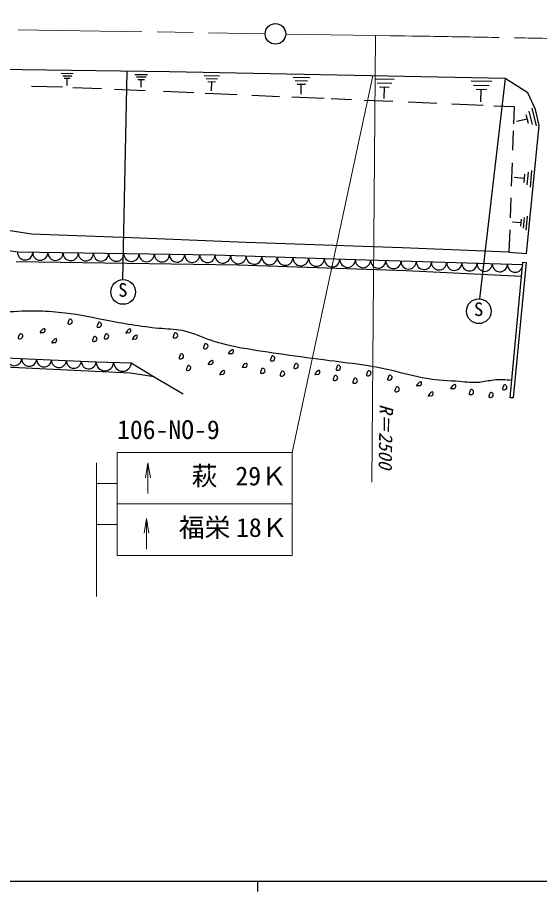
# Model space of a CAD drawing. Units: millimetres, scale not verified. Extents: x 40000 to 680000, y 20000 to 380000.
# Drawn here: x 344685 to 395395, y 204000 to 288885 of the extents above; entities that cross this region are included whole.
import ezdxf
from ezdxf.enums import TextEntityAlignment as Align

# ---------------------------------------------------------------- set-up
doc = ezdxf.new("R2010")
doc.units = ezdxf.units.MM
doc.header["$LTSCALE"] = 1000
doc.linetypes.add('CHAIN', pattern=[18.5, 12, -1.5, 3.5, -1.5])
for name, color, linetype, lineweight in [('M-BGD', 7, 'Continuous', 25), ('M-BMK', 2, 'CHAIN', 13), ('M-BMK-SRVR', 3, 'Continuous', 25), ('M-STR-HTXT', 7, 'Continuous', 13), ('M-STR-STRC', 7, 'Continuous', 25), ('M-TTL-BAND', 7, 'Continuous', 25), ('M-TTL-TXT', 7, 'Continuous', 13)]:
    doc.layers.add(name, color=color, linetype=linetype, lineweight=lineweight)
doc.styles.add('ＭＳ ゴシック', font='')
doc.styles.get('ＭＳ ゴシック').set_extended_font_data('MS Gothic')

# ---------------------------------------------------------------- blocks, each defined once
blk = doc.blocks.new('open_arrow')
at = {"color": 0, "linetype": 'Continuous', "lineweight": -2}
blk.add_lwpolyline([(7.5, 1.25), (0, 0), (7.5, -1.25)], dxfattribs=at)

msp = doc.modelspace()

# ---------------------------------------------------------------- linework, layer by layer
at = {"layer": 'M-BGD'}
for p, q in [((359444, 283619), (319981, 284128)), ((392064, 282958), (359444, 283619)), ((348940, 283462), (350090, 283442)), ((349080, 283232), (349950, 283212)), ((349220, 282992), (349800, 282982)), ((349500, 282292), (349510, 282992)), ((356090, 283362), (357320, 283352)), ((356240, 283122), (357170, 283112)), ((356390, 282872), (357010, 282862)), ((356690, 282122), (356700, 282872)), ((362830, 283252), (364310, 283222)), ((363010, 282952), (364120, 282932)), ((371460, 283082), (373070, 283042)), ((371660, 282752), (372860, 282732)), ((379400, 282922), (381290, 282882)), ((388750, 282732), (390750, 282692)), ((394268, 281562), (392064, 282958)), ((346038, 282228), (349061, 282144)), ((350058, 282101), (352850, 281979)), ((354109, 281925), (357080, 281795)), ((363190, 282652), (363930, 282642)), ((363540, 281762), (363560, 282652)), ((371850, 282422), (372650, 282412)), ((372230, 281452), (372250, 282422)), ((379630, 282542), (381050, 282512)), ((379860, 282152), (380800, 282132)), ((380310, 281012), (380330, 282142)), ((388990, 282322), (390500, 282292)), ((389230, 281912), (390240, 281892)), ((389710, 280702), (389740, 281902)), ((358876, 281717), (361830, 281588)), ((362932, 281540), (366033, 281405)), ((367435, 281344), (370140, 281226)), ((371341, 281174), (374466, 281038)), ((375151, 281008), (377146, 280921)), ((395003, 279946), (394268, 281562)), ((378375, 280867), (381149, 280745)), ((382629, 280681), (385429, 280558)), ((386885, 280494), (389906, 280362)), ((390961, 280316), (392935, 280229)), ((392935, 280229), (392875, 278562)), ((394080, 279472), (394290, 278622)), ((394370, 279772), (394680, 278492)), ((394660, 280062), (395070, 278362)), ((395370, 278403), (395003, 279946)), ((393160, 278802), (394190, 279052)), ((392850, 277873), (392781, 275984)), ((394129, 265949), (395370, 278403)), ((392738, 274781), (392656, 272511)), ((392940, 273372), (393910, 273282)), ((393950, 273682), (393870, 272872)), ((394290, 273852), (394170, 272642)), ((394630, 274022), (394470, 272402)), ((392614, 271363), (392544, 269418)), ((346035, 267841), (337349, 269236)), ((393610, 269312), (393540, 268632)), ((393900, 269462), (393800, 268432)), ((394190, 269602), (394060, 268232)), ((392502, 268263), (392424, 266101)), ((392760, 269052), (393580, 268972)), ((356623, 267460), (346035, 267841)), ((366894, 267016), (356623, 267460)), ((344685, 266081), (336903, 267279)), ((382046, 266509), (366894, 267016)), ((363873, 265809), (344685, 266081)), ((377514, 265347), (363873, 265809)), ((392424, 266101), (382046, 266509)), ((392424, 266101), (394129, 265949)), ((366078, 264816), (344569, 265140)), ((393761, 264856), (377514, 265347)), ((392551, 251959), (393785, 265108)), ((394084, 265080), (392850, 251931)), ((393785, 265108), (394084, 265080)), ((382444, 264290), (366078, 264816)), ((393655, 263721), (382444, 264290)), ((337864, 256068), (352329, 255452)), ((355633, 254356), (340731, 255041)), ((352329, 255452), (355743, 255357)), ((355743, 255357), (357972, 253981)), ((357972, 253981), (355633, 254356)), ((357972, 253981), (360770, 252322)), ((392850, 251931), (392551, 251959))]:
    msp.add_line(p, q, dxfattribs=at)
for centre, radius, start, end in [((345423, 266070), 738, 179.18842, 359.18842), ((346899, 266049), 738, 179.18842, 359.18842), ((348375, 266029), 738, 179.18842, 359.18842), ((349851, 266008), 738, 179.18842, 359.18842), ((351327, 265987), 738, 179.18842, 359.18842), ((352803, 265966), 738, 179.18842, 359.18842), ((354279, 265945), 738, 179.18842, 359.18842), ((355755, 265924), 738, 179.18842, 359.18842), ((357231, 265903), 738, 179.18842, 359.18842), ((358707, 265882), 738, 179.18842, 359.18842), ((360183, 265861), 738, 179.18842, 359.18842), ((361659, 265840), 738, 179.18842, 359.18842), ((363135, 265819), 738, 179.18842, 359.18842), ((364631, 265783), 758, 178.0607, 358.0607), ((366146, 265732), 758, 178.0607, 358.0607), ((367662, 265681), 758, 178.0607, 358.0607), ((369178, 265629), 758, 178.0607, 358.0607), ((370694, 265578), 758, 178.0607, 358.0607), ((372209, 265527), 758, 178.0607, 358.0607), ((373725, 265475), 758, 178.0607, 358.0607), ((375241, 265424), 758, 178.0607, 358.0607), ((376757, 265373), 758, 178.0607, 358.0607), ((378253, 265325), 739, 178.26908, 358.26908), ((379730, 265280), 739, 178.26908, 358.26908), ((381207, 265236), 739, 178.26908, 358.26908), ((382684, 265191), 739, 178.26908, 358.26908), ((384161, 265146), 739, 178.26908, 358.26908), ((385638, 265102), 739, 178.26908, 358.26908), ((387115, 265057), 739, 178.26908, 358.26908), ((388592, 265012), 739, 178.26908, 358.26908), ((390069, 264968), 739, 178.26908, 358.26908), ((391546, 264923), 739, 178.26908, 358.26908), ((393023, 264878), 739, 178.26908, 358.26908), ((344373, 255791), 724, 177.55936, 357.55936), ((345820, 255729), 724, 177.55936, 357.55936), ((347266, 255667), 724, 177.55936, 357.55936), ((348713, 255606), 724, 177.55936, 357.55936), ((350159, 255544), 724, 177.55936, 357.55936), ((351605, 255482), 724, 177.55936, 357.55936), ((353182, 255428), 854, 178.40886, 358.40886), ((354890, 255380), 854, 178.40886, 358.40886)]:
    msp.add_arc(centre, radius, start, end, dxfattribs=at)
for points, knots in [([(392709, 253641), (392113, 253682), (391517, 253724), (390929, 253658), (390471, 253608), (390017, 253492), (389559, 253449), (388925, 253388), (388284, 253464), (387643, 253519), (386559, 253611), (385476, 253642), (384413, 253812), (383284, 253993), (382177, 254331), (381057, 254595), (380242, 254787), (379421, 254941), (378596, 255071), (377395, 255260), (376186, 255401), (374980, 255553), (373499, 255740), (372021, 255943), (370543, 256151), (369188, 256342), (367834, 256537), (366485, 256780), (365485, 256960), (364488, 257167), (363527, 257504), (362664, 257806), (361830, 258214), (360948, 258416), (360223, 258582), (359465, 258610), (358714, 258668), (356971, 258801), (355260, 259092), (353554, 259423), (352142, 259697), (350734, 259999), (349307, 260178), (348472, 260283), (347631, 260346), (346790, 260367), (344591, 260421), (342392, 260188), (340214, 259800), (339217, 259623), (338224, 259413), (337225, 259360), (335683, 259278), (334126, 259569), (332569, 259643), (330205, 259755), (327842, 259365), (325490, 259423), (323588, 259470), (321693, 259809), (319795, 260052), (318420, 260228), (317043, 260354), (315674, 260556), (313606, 260861), (311556, 261341), (309476, 261499), (307825, 261625), (306154, 261549), (304505, 261720), (303095, 261865), (301701, 262192), (300289, 262286), (298994, 262372), (297683, 262264), (296388, 262349), (295439, 262411), (294498, 262577), (293556, 262726), (292133, 262952), (290708, 263139), (289309, 263482), (288269, 263736), (287245, 264077), (286194, 264237), (285028, 264414), (283830, 264369), (282639, 264362), (280985, 264353), (279345, 264417), (277699, 264488), (276462, 264542), (275222, 264601), (273987, 264551), (272663, 264498), (271345, 264321), (270023, 264174), (268894, 264048), (267761, 263942), (266656, 263702), (265022, 263345), (263450, 262692), (261811, 262349), (260603, 262096), (259359, 262012), (258161, 261688), (257242, 261440), (256351, 261050), (255424, 260902), (254564, 260764), (253674, 260835), (252781, 260807), (252169, 260788), (251554, 260722), (250988, 260524), (250180, 260242), (249470, 259693), (248691, 259329), (247541, 258790), (246242, 258654), (244979, 258416), (243310, 258102), (241704, 257612), (240102, 257095), (239254, 256821), (238407, 256539), (237554, 256277), (236470, 255943), (235377, 255639), (234250, 255459), (233636, 255360), (233011, 255298), (232426, 255113), (231751, 254899), (231128, 254522), (230475, 254232), (229658, 253869), (228792, 253641), (227927, 253414)], [0, 0, 0, 0, 1, 1, 1, 2, 2, 2, 3, 3, 3, 4, 4, 4, 5, 5, 5, 6, 6, 6, 7, 7, 7, 8, 8, 8, 9, 9, 9, 10, 10, 10, 11, 11, 11, 12, 12, 12, 13, 13, 13, 14, 14, 14, 15, 15, 15, 16, 16, 16, 17, 17, 17, 18, 18, 18, 19, 19, 19, 20, 20, 20, 21, 21, 21, 22, 22, 22, 23, 23, 23, 24, 24, 24, 25, 25, 25, 26, 26, 26, 27, 27, 27, 28, 28, 28, 29, 29, 29, 30, 30, 30, 31, 31, 31, 32, 32, 32, 33, 33, 33, 34, 34, 34, 35, 35, 35, 36, 36, 36, 37, 37, 37, 38, 38, 38, 39, 39, 39, 40, 40, 40, 41, 41, 41, 42, 42, 42, 43, 43, 43, 44, 44, 44, 45, 45, 45, 46, 46, 46, 46]), ([(349619, 259314), (349665, 259433), (349691, 259568), (349774, 259586), (349849, 259603), (349968, 259525), (350008, 259431), (350058, 259314), (349986, 259171), (349852, 259119), (349747, 259077), (349602, 259091), (349580, 259158), (349567, 259196), (349595, 259253), (349619, 259314)], [0, 0, 0, 0, 1, 1, 1, 2, 2, 2, 3, 3, 3, 4, 4, 4, 5, 5, 5, 5]), ([(352443, 259016), (352489, 259135), (352515, 259271), (352599, 259289), (352673, 259305), (352792, 259228), (352832, 259133), (352882, 259016), (352810, 258874), (352676, 258821), (352571, 258780), (352426, 258794), (352404, 258860), (352391, 258899), (352419, 258956), (352443, 259016)], [0, 0, 0, 0, 1, 1, 1, 2, 2, 2, 3, 3, 3, 4, 4, 4, 5, 5, 5, 5]), ([(344800, 257902), (344846, 258021), (344873, 258157), (344956, 258175), (345031, 258191), (345150, 258113), (345190, 258019), (345240, 257902), (345168, 257760), (345034, 257707), (344928, 257665), (344784, 257680), (344762, 257746), (344748, 257785), (344777, 257841), (344800, 257902)], [0, 0, 0, 0, 1, 1, 1, 2, 2, 2, 3, 3, 3, 4, 4, 4, 5, 5, 5, 5]), ([(346905, 258253), (346819, 258240), (346976, 258493), (347139, 258603), (347216, 258656), (347294, 258676), (347334, 258642), (347406, 258581), (347354, 258341), (347256, 258292), (347192, 258259), (347108, 258308), (347022, 258292), (346977, 258283), (346931, 258257), (346905, 258253)], [0, 0, 0, 0, 1, 1, 1, 2, 2, 2, 3, 3, 3, 4, 4, 4, 5, 5, 5, 5]), ([(353144, 257886), (353190, 258005), (353217, 258141), (353300, 258159), (353374, 258175), (353494, 258097), (353534, 258003), (353584, 257886), (353512, 257744), (353378, 257691), (353272, 257649), (353128, 257664), (353105, 257730), (353092, 257769), (353121, 257825), (353144, 257886)], [0, 0, 0, 0, 1, 1, 1, 2, 2, 2, 3, 3, 3, 4, 4, 4, 5, 5, 5, 5]), ([(355249, 258237), (355162, 258224), (355320, 258477), (355483, 258588), (355560, 258640), (355638, 258661), (355678, 258627), (355750, 258565), (355698, 258325), (355600, 258276), (355536, 258244), (355452, 258292), (355366, 258276), (355320, 258267), (355274, 258241), (355249, 258237)], [0, 0, 0, 0, 1, 1, 1, 2, 2, 2, 3, 3, 3, 4, 4, 4, 5, 5, 5, 5]), ([(359847, 257976), (359893, 258095), (359920, 258231), (360003, 258249), (360078, 258265), (360197, 258187), (360237, 258093), (360287, 257976), (360215, 257834), (360081, 257781), (359975, 257739), (359831, 257754), (359808, 257820), (359795, 257859), (359824, 257915), (359847, 257976)], [0, 0, 0, 0, 1, 1, 1, 2, 2, 2, 3, 3, 3, 4, 4, 4, 5, 5, 5, 5]), ([(348036, 257278), (347949, 257265), (348106, 257518), (348269, 257629), (348346, 257681), (348424, 257702), (348464, 257668), (348537, 257607), (348485, 257367), (348386, 257317), (348322, 257285), (348239, 257334), (348152, 257317), (348107, 257309), (348061, 257282), (348036, 257278)], [0, 0, 0, 0, 1, 1, 1, 2, 2, 2, 3, 3, 3, 4, 4, 4, 5, 5, 5, 5]), ([(352011, 257629), (352057, 257748), (352084, 257884), (352167, 257902), (352241, 257918), (352361, 257840), (352401, 257746), (352451, 257629), (352379, 257487), (352245, 257434), (352139, 257393), (351994, 257407), (351972, 257473), (351959, 257512), (351988, 257568), (352011, 257629)], [0, 0, 0, 0, 1, 1, 1, 2, 2, 2, 3, 3, 3, 4, 4, 4, 5, 5, 5, 5]), ([(355872, 257625), (355785, 257612), (355943, 257865), (356106, 257976), (356182, 258028), (356261, 258049), (356301, 258015), (356373, 257953), (356321, 257714), (356223, 257664), (356159, 257632), (356075, 257680), (355989, 257664), (355943, 257655), (355897, 257629), (355872, 257625)], [0, 0, 0, 0, 1, 1, 1, 2, 2, 2, 3, 3, 3, 4, 4, 4, 5, 5, 5, 5]), ([(362797, 256935), (362843, 257054), (362870, 257190), (362953, 257208), (363028, 257225), (363147, 257147), (363187, 257052), (363237, 256935), (363165, 256793), (363031, 256741), (362925, 256699), (362781, 256713), (362758, 256780), (362745, 256818), (362774, 256875), (362797, 256935)], [0, 0, 0, 0, 1, 1, 1, 2, 2, 2, 3, 3, 3, 4, 4, 4, 5, 5, 5, 5]), ([(365207, 256205), (365121, 256192), (365278, 256445), (365441, 256556), (365518, 256609), (365596, 256629), (365636, 256595), (365708, 256534), (365657, 256294), (365558, 256244), (365494, 256212), (365411, 256261), (365324, 256244), (365279, 256236), (365233, 256209), (365207, 256205)], [0, 0, 0, 0, 1, 1, 1, 2, 2, 2, 3, 3, 3, 4, 4, 4, 5, 5, 5, 5]), ([(360419, 255945), (360465, 256063), (360492, 256199), (360575, 256217), (360650, 256234), (360769, 256156), (360809, 256062), (360859, 255945), (360787, 255802), (360653, 255750), (360547, 255708), (360403, 255722), (360380, 255789), (360367, 255827), (360396, 255884), (360419, 255945)], [0, 0, 0, 0, 1, 1, 1, 2, 2, 2, 3, 3, 3, 4, 4, 4, 5, 5, 5, 5]), ([(363226, 255165), (363139, 255152), (363296, 255405), (363459, 255516), (363536, 255568), (363614, 255589), (363654, 255555), (363727, 255493), (363675, 255253), (363576, 255204), (363512, 255172), (363429, 255220), (363343, 255204), (363297, 255195), (363251, 255169), (363226, 255165)], [0, 0, 0, 0, 1, 1, 1, 2, 2, 2, 3, 3, 3, 4, 4, 4, 5, 5, 5, 5]), ([(369283, 255750), (369329, 255869), (369356, 256004), (369439, 256023), (369513, 256039), (369632, 255961), (369673, 255867), (369723, 255750), (369651, 255608), (369517, 255555), (369411, 255513), (369266, 255528), (369244, 255594), (369231, 255633), (369259, 255689), (369283, 255750)], [0, 0, 0, 0, 1, 1, 1, 2, 2, 2, 3, 3, 3, 4, 4, 4, 5, 5, 5, 5]), ([(361121, 254814), (361167, 254933), (361194, 255069), (361277, 255087), (361351, 255103), (361470, 255025), (361511, 254931), (361561, 254814), (361489, 254672), (361355, 254619), (361249, 254578), (361104, 254592), (361082, 254658), (361069, 254697), (361097, 254753), (361121, 254814)], [0, 0, 0, 0, 1, 1, 1, 2, 2, 2, 3, 3, 3, 4, 4, 4, 5, 5, 5, 5]), ([(366539, 254892), (366452, 254879), (366609, 255132), (366772, 255243), (366849, 255295), (366927, 255316), (366967, 255282), (367040, 255221), (366988, 254981), (366889, 254931), (366825, 254899), (366742, 254947), (366655, 254931), (366610, 254923), (366564, 254896), (366539, 254892)], [0, 0, 0, 0, 1, 1, 1, 2, 2, 2, 3, 3, 3, 4, 4, 4, 5, 5, 5, 5]), ([(368331, 254541), (368377, 254660), (368404, 254796), (368487, 254814), (368562, 254831), (368681, 254753), (368721, 254658), (368771, 254541), (368699, 254399), (368565, 254347), (368459, 254305), (368315, 254319), (368292, 254386), (368279, 254424), (368308, 254481), (368331, 254541)], [0, 0, 0, 0, 1, 1, 1, 2, 2, 2, 3, 3, 3, 4, 4, 4, 5, 5, 5, 5]), ([(371566, 255009), (371612, 255128), (371639, 255264), (371722, 255282), (371797, 255298), (371916, 255220), (371956, 255126), (372006, 255009), (371934, 254867), (371800, 254814), (371695, 254773), (371550, 254787), (371528, 254853), (371514, 254892), (371543, 254948), (371566, 255009)], [0, 0, 0, 0, 1, 1, 1, 2, 2, 2, 3, 3, 3, 4, 4, 4, 5, 5, 5, 5]), ([(375665, 254835), (375711, 254954), (375738, 255090), (375821, 255108), (375895, 255124), (376015, 255046), (376055, 254952), (376105, 254835), (376033, 254693), (375899, 254640), (375793, 254598), (375648, 254613), (375626, 254679), (375613, 254718), (375642, 254774), (375665, 254835)], [0, 0, 0, 0, 1, 1, 1, 2, 2, 2, 3, 3, 3, 4, 4, 4, 5, 5, 5, 5]), ([(364356, 254191), (364269, 254178), (364427, 254431), (364590, 254541), (364667, 254594), (364745, 254614), (364785, 254580), (364857, 254519), (364805, 254279), (364707, 254230), (364643, 254197), (364559, 254246), (364473, 254230), (364427, 254221), (364381, 254194), (364356, 254191)], [0, 0, 0, 0, 1, 1, 1, 2, 2, 2, 3, 3, 3, 4, 4, 4, 5, 5, 5, 5]), ([(370241, 254269), (370287, 254388), (370314, 254523), (370397, 254541), (370472, 254558), (370591, 254480), (370631, 254386), (370681, 254269), (370609, 254126), (370475, 254074), (370369, 254032), (370225, 254046), (370202, 254113), (370189, 254151), (370218, 254208), (370241, 254269)], [0, 0, 0, 0, 1, 1, 1, 2, 2, 2, 3, 3, 3, 4, 4, 4, 5, 5, 5, 5]), ([(373596, 254195), (373509, 254182), (373667, 254435), (373830, 254546), (373907, 254598), (373985, 254619), (374025, 254585), (374097, 254524), (374045, 254284), (373947, 254234), (373883, 254202), (373799, 254250), (373713, 254234), (373668, 254226), (373621, 254199), (373596, 254195)], [0, 0, 0, 0, 1, 1, 1, 2, 2, 2, 3, 3, 3, 4, 4, 4, 5, 5, 5, 5]), ([(375389, 253844), (375435, 253963), (375462, 254099), (375545, 254117), (375619, 254133), (375739, 254056), (375779, 253961), (375829, 253844), (375757, 253702), (375623, 253650), (375517, 253608), (375372, 253622), (375350, 253688), (375337, 253727), (375365, 253784), (375389, 253844)], [0, 0, 0, 0, 1, 1, 1, 2, 2, 2, 3, 3, 3, 4, 4, 4, 5, 5, 5, 5]), ([(377299, 253572), (377345, 253690), (377372, 253826), (377455, 253844), (377529, 253861), (377648, 253783), (377689, 253688), (377738, 253572), (377667, 253429), (377533, 253377), (377427, 253335), (377282, 253349), (377260, 253416), (377247, 253454), (377275, 253511), (377299, 253572)], [0, 0, 0, 0, 1, 1, 1, 2, 2, 2, 3, 3, 3, 4, 4, 4, 5, 5, 5, 5]), ([(378624, 254312), (378670, 254431), (378697, 254567), (378780, 254585), (378854, 254601), (378974, 254523), (379014, 254429), (379064, 254312), (378992, 254170), (378858, 254117), (378752, 254076), (378607, 254090), (378585, 254156), (378572, 254195), (378600, 254251), (378624, 254312)], [0, 0, 0, 0, 1, 1, 1, 2, 2, 2, 3, 3, 3, 4, 4, 4, 5, 5, 5, 5]), ([(380677, 253875), (380723, 253994), (380750, 254130), (380833, 254148), (380907, 254164), (381026, 254086), (381067, 253992), (381116, 253875), (381045, 253733), (380911, 253680), (380805, 253639), (380660, 253653), (380638, 253719), (380625, 253758), (380653, 253814), (380677, 253875)], [0, 0, 0, 0, 1, 1, 1, 2, 2, 2, 3, 3, 3, 4, 4, 4, 5, 5, 5, 5]), ([(381378, 252745), (381424, 252864), (381451, 253000), (381534, 253018), (381609, 253034), (381728, 252956), (381768, 252862), (381818, 252745), (381746, 252603), (381612, 252550), (381506, 252508), (381362, 252523), (381339, 252589), (381326, 252628), (381355, 252684), (381378, 252745)], [0, 0, 0, 0, 1, 1, 1, 2, 2, 2, 3, 3, 3, 4, 4, 4, 5, 5, 5, 5]), ([(383483, 253096), (383397, 253083), (383554, 253336), (383717, 253447), (383794, 253499), (383872, 253519), (383912, 253485), (383984, 253424), (383932, 253184), (383834, 253135), (383770, 253103), (383686, 253151), (383600, 253135), (383555, 253126), (383508, 253100), (383483, 253096)], [0, 0, 0, 0, 1, 1, 1, 2, 2, 2, 3, 3, 3, 4, 4, 4, 5, 5, 5, 5]), ([(386796, 252823), (386710, 252810), (386867, 253063), (387030, 253174), (387107, 253226), (387185, 253247), (387225, 253213), (387297, 253151), (387245, 252911), (387147, 252862), (387083, 252830), (386999, 252878), (386913, 252862), (386868, 252853), (386821, 252827), (386796, 252823)], [0, 0, 0, 0, 1, 1, 1, 2, 2, 2, 3, 3, 3, 4, 4, 4, 5, 5, 5, 5]), ([(391824, 252940), (391870, 253059), (391897, 253195), (391980, 253213), (392054, 253229), (392174, 253151), (392214, 253057), (392264, 252940), (392192, 252798), (392058, 252745), (391952, 252703), (391807, 252718), (391785, 252784), (391772, 252823), (391801, 252879), (391824, 252940)], [0, 0, 0, 0, 1, 1, 1, 2, 2, 2, 3, 3, 3, 4, 4, 4, 5, 5, 5, 5]), ([(384613, 252121), (384527, 252108), (384684, 252361), (384847, 252472), (384924, 252524), (385002, 252545), (385042, 252511), (385115, 252450), (385063, 252210), (384964, 252160), (384900, 252128), (384817, 252177), (384730, 252160), (384685, 252152), (384639, 252125), (384613, 252121)], [0, 0, 0, 0, 1, 1, 1, 2, 2, 2, 3, 3, 3, 4, 4, 4, 5, 5, 5, 5]), ([(388589, 252472), (388635, 252591), (388662, 252727), (388745, 252745), (388819, 252761), (388939, 252683), (388979, 252589), (389029, 252472), (388957, 252330), (388823, 252277), (388717, 252236), (388572, 252250), (388550, 252316), (388537, 252355), (388566, 252411), (388589, 252472)], [0, 0, 0, 0, 1, 1, 1, 2, 2, 2, 3, 3, 3, 4, 4, 4, 5, 5, 5, 5]), ([(390499, 252199), (390545, 252318), (390572, 252454), (390655, 252472), (390729, 252488), (390848, 252410), (390889, 252316), (390938, 252199), (390867, 252057), (390733, 252004), (390627, 251963), (390482, 251977), (390460, 252043), (390447, 252082), (390475, 252138), (390499, 252199)], [0, 0, 0, 0, 1, 1, 1, 2, 2, 2, 3, 3, 3, 4, 4, 4, 5, 5, 5, 5])]:
    msp.add_open_spline(points, degree=3, knots=knots, dxfattribs=at)
at = {"layer": 'M-BMK'}
for p, q in [((270762, 288885), (368741, 287307)), ((370741, 287274), (379462, 287134))]:
    msp.add_line(p, q, dxfattribs=at)
msp.add_open_spline([(379462, 287134), (387002, 287022), (394542, 286909), (402081, 286724), (408900, 286557), (415719, 286331), (422536, 286087), (429178, 285849), (435819, 285594), (442460, 285343), (446481, 285191), (450501, 285039), (454521, 284865), (458630, 284686), (462739, 284483), (466847, 284280)], degree=3, knots=[0, 0, 0, 0, 1, 1, 1, 2, 2, 2, 3, 3, 3, 4, 4, 4, 5, 5, 5, 5], dxfattribs=at)
at = {"layer": 'M-BMK-SRVR'}
msp.add_circle((369741, 287294), 1000, dxfattribs=at)
at = {"layer": 'M-STR-HTXT'}
msp.add_line((379462, 287134), (379122, 243761), dxfattribs=at)
at = {"layer": 'M-STR-STRC'}
for p, q in [((355304, 283673), (354888, 263427)), ((392064, 282958), (389554, 261555))]:
    msp.add_line(p, q, dxfattribs=at)
for centre in [(354950, 262228), (389501, 260356)]:
    msp.add_circle(centre, 1200, dxfattribs=at)
at = {"layer": 'M-TTL-BAND'}
for p, q in [((40000, 205000), (579000, 205000)), ((368000, 205000), (368000, 204000))]:
    msp.add_line(p, q, dxfattribs=at)
at = {"layer": 'M-TTL-TXT'}
for p, q in [((371357, 246639), (379204, 283219)), ((371357, 246639), (354357, 246639)), ((354357, 241639), (354357, 246639)), ((371357, 241639), (371357, 246639)), ((352357, 245639), (352357, 232639)), ((357357, 245639), (357357, 242639)), ((352369, 243639), (354357, 243639)), ((371357, 241639), (354357, 241639)), ((354357, 236639), (354357, 241639)), ((371357, 236639), (371357, 241639)), ((357224, 240243), (357210, 237243)), ((352369, 239639), (354357, 239639)), ((371357, 236639), (354357, 236639))]:
    msp.add_line(p, q, dxfattribs=at)

# ---------------------------------------------------------------- block references
at = {"layer": 'M-TTL-TXT', "xscale": 193, "yscale": 193}
for p, rotation in [((357357, 245639), 270), ((357224, 240243), 269.7)]:
    msp.add_blockref('open_arrow', p, dxfattribs=dict(at, rotation=rotation))

# ---------------------------------------------------------------- texts
at = {"layer": 'M-STR-HTXT', "style": 'ＭＳ ゴシック', "oblique": 15}
msp.add_text('R＝2500', height=1320, rotation=269.041, dxfattribs=at).set_placement((379473, 251352), align=Align.BOTTOM_LEFT)
at = {"layer": 'M-STR-STRC', "style": 'ＭＳ ゴシック'}
for p in [(354470, 261366), (389032, 259493)]:
    msp.add_text('S', height=1320, dxfattribs=at).set_placement(p, align=Align.BOTTOM_LEFT)
at = {"layer": 'M-TTL-TXT', "style": 'ＭＳ ゴシック'}
for s, p in [('106-NO-9', (354357, 247389)), ('萩', (361607, 242889)), ('29Ｋ', (365857, 242889)), ('福栄', (360357, 237889)), ('18Ｋ', (365915, 237889))]:
    msp.add_text(s, height=1833, dxfattribs=at).set_placement(p, align=Align.BOTTOM_LEFT)

doc.saveas('drawing.dxf')
